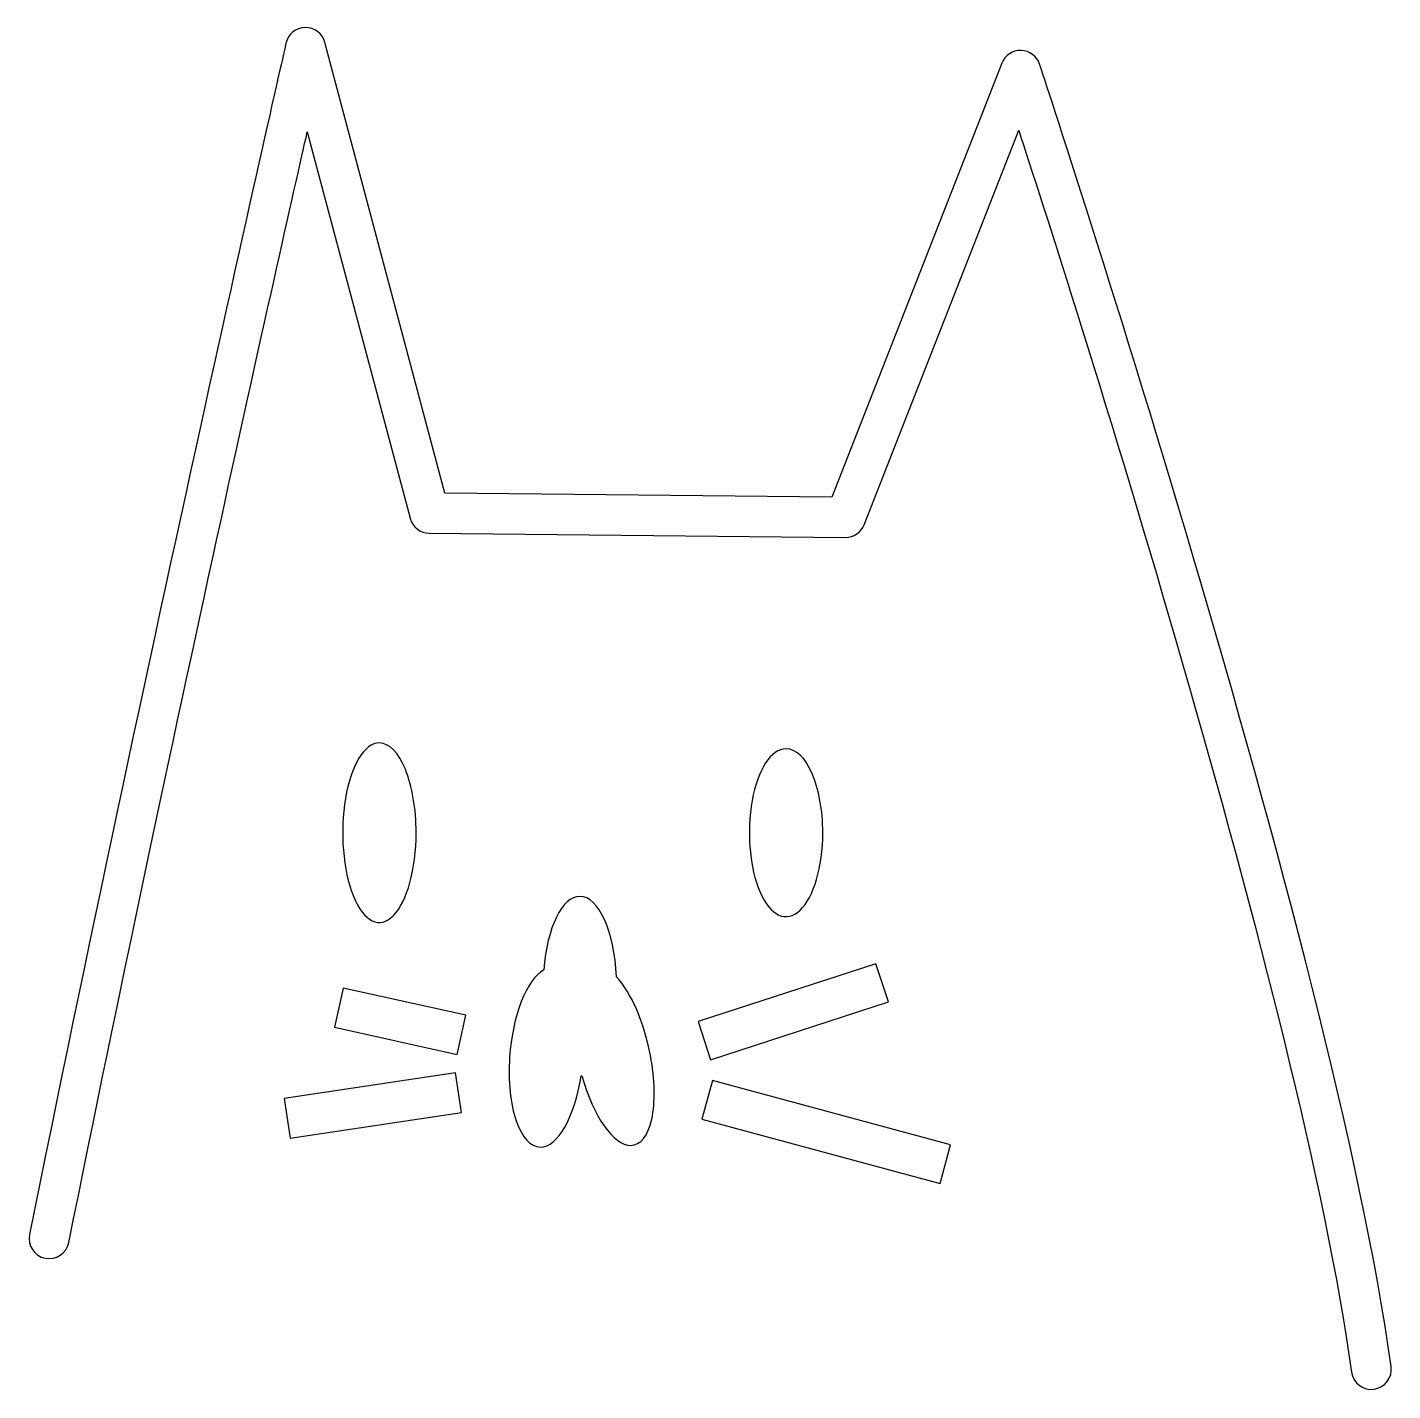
# Model space of a CAD drawing. Extents: x 0 to 360, y 0 to 360.
import ezdxf

# ---------------------------------------------------------------- set-up
doc = ezdxf.new("R2010")
doc.units = 0
doc.layers.add('silhouette', color=7, linetype='CONTINUOUS')

msp = doc.modelspace()

# ---------------------------------------------------------------- linework, layer by layer
at = {"layer": 'silhouette', "color": 7}
for points in [[(72.96595, 359.998605)], [(92.579402, 170.903518)], [(200.03944, 169.373394)], [(145.563283, 130.354792)], [(223.800901, 112.56747), (176.788204, 97.265716), (180.067991, 87.18466), (227.082151, 102.486414), (223.800901, 112.56747)], [(83.003057, 106.132411), (80.701787, 95.783289), (113.099738, 88.580657), (115.401008, 98.929779), (83.003057, 106.132411)], [(112.721805, 83.696867), (67.456668, 76.942473), (69.021123, 66.457121), (114.28626, 73.211515), (112.721805, 83.696867)], [(180.598264, 81.742765), (177.823849, 71.510831), (240.74475, 54.454189), (243.519157, 64.686123), (180.598264, 81.742765)]]:
    msp.add_lwpolyline(points, close=True, dxfattribs=at)
for points in [[(257.064569, 350.557688), (212.164179, 235.866293), (109.904911, 236.907795), (78.185185, 356.064038)], [(73.518198, 332.384837), (100.698369, 230.285236)], [(220.704219, 228.596273), (261.516231, 332.847729)], [(105.766726, 226.347736), (215.713502, 225.228593)]]:
    msp.add_lwpolyline(points, dxfattribs=at)
for points in [[(72.96595, 359.998605), (70.529332, 359.954003), (68.437006, 358.253913), (67.894661, 355.878)], [(78.185185, 356.064038), (77.557093, 358.419631), (75.403435, 360.043186), (72.96595, 359.998605)], [(67.894661, 355.878), (67.894661, 355.878), (29.989326, 189.500883), (0.119272, 40.979097)], [(262.140987, 353.921954), (259.909258, 353.981322), (257.879504, 352.636154), (257.064569, 350.557688)], [(267.031363, 350.292556), (266.328084, 352.411409), (264.372717, 353.862587), (262.140987, 353.921954)], [(359.94054, 6.096772), (344.817691, 116.175773), (267.031363, 350.292556), (267.031363, 350.292556)], [(10.512337, 38.888765), (37.242028, 171.795844), (66.905973, 303.191539), (73.518198, 332.384837)], [(261.516231, 332.847729), (273.405718, 296.411719), (336.062926, 102.007996), (349.437608, 4.6539)], [(100.698369, 230.285236), (101.311122, 227.982968), (103.384437, 226.372253), (105.766726, 226.347736)], [(215.713502, 225.228593), (217.914975, 225.205936), (219.90133, 226.546306), (220.704219, 228.596273)], [(92.579402, 170.903518), (88.655611, 170.903518), (85.118183, 165.12507), (83.616613, 156.262656)], [(99.439223, 163.956986), (97.619885, 168.404776), (95.152334, 170.903518), (92.579402, 170.903518)], [(200.03944, 169.373394), (196.11565, 169.373394), (192.578221, 163.967749), (191.076651, 155.677104)], [(206.899261, 162.875025), (205.079924, 167.035861), (202.612372, 169.373394), (200.03944, 169.373394)], [(102.280654, 147.186576), (102.280654, 153.4767), (101.258561, 159.509197), (99.439223, 163.956986)], [(209.740692, 147.186576), (209.740692, 153.070886), (208.718599, 158.71419), (206.899261, 162.875025)], [(83.616613, 156.262656), (82.115044, 147.400243), (82.945042, 137.199163), (85.71958, 130.416165)], [(191.076651, 155.677104), (189.575082, 147.386458), (190.40508, 137.843512), (193.179619, 131.498126)], [(96.29191, 125.274979), (99.91702, 128.945911), (102.280654, 137.593968), (102.280654, 147.186576)], [(203.751949, 126.688629), (207.377058, 130.122727), (209.740692, 138.212846), (209.740692, 147.186576)], [(85.71958, 130.416165), (88.494119, 123.633168), (92.666801, 121.604047), (96.29191, 125.274979)], [(145.563283, 130.354792), (140.880463, 130.354667), (136.866063, 122.176725), (136.021296, 110.916316)], [(155.21075, 109.120418), (154.691087, 121.190723), (150.527832, 130.354177), (145.563283, 130.354792)], [(193.179619, 131.498126), (195.954157, 125.152741), (200.126839, 123.254531), (203.751949, 126.688629)], [(136.021296, 110.916316), (131.469649, 108.398497), (127.732812, 98.837414), (126.99786, 87.828917)], [(164.219532, 88.277154), (162.577484, 96.973597), (159.12034, 104.972255), (155.21075, 109.120418)], [(126.99786, 87.828917), (126.577972, 81.538746), (127.197389, 75.506171), (128.719842, 71.058309)], [(164.544273, 71.506577), (165.523895, 75.954435), (165.407082, 81.986997), (164.219532, 88.277154)], [(135.116024, 64.111631), (139.701846, 64.112903), (144.184908, 71.963911), (145.863583, 82.933405)], [(145.863583, 82.933405), (145.931971, 82.938962), (146.000332, 82.946287), (146.068656, 82.95538)], [(146.068656, 82.95538), (149.115404, 72.18829), (154.476569, 64.559339), (158.995903, 64.559876)], [(128.719842, 71.058309), (130.242296, 66.610448), (132.543074, 64.11165), (135.116024, 64.111631)], [(158.995903, 64.559876), (161.568841, 64.559914), (163.564652, 67.058719), (164.544273, 71.506577)], [(0.119272, 40.979097), (-0.457884, 38.109144), (1.400716, 35.314686), (4.270642, 34.737395)], [(4.270642, 34.737395), (7.140593, 34.160244), (9.935046, 36.018843), (10.512337, 38.888765)], [(349.437608, 4.6539), (349.836389, 1.754201), (352.509977, -0.27345), (355.409775, 0.124605)], [(355.409775, 0.124605), (358.310069, 0.522655), (360.338552, 3.196473), (359.94054, 6.096772)]]:
    msp.add_open_spline(points, degree=3, dxfattribs=at)

doc.saveas('drawing.dxf')
